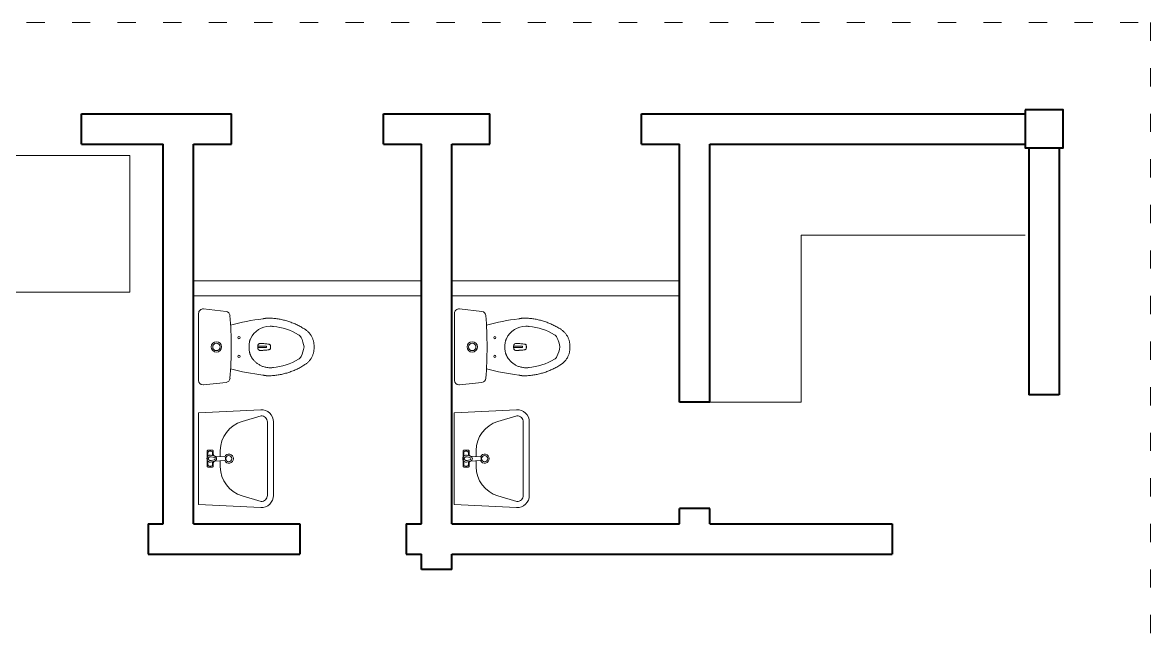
# Model space of a CAD drawing. Header units: millimetres. Extents: x 1551 to 1744, y 1536 to 1676.
# Drawn here: x 1602.61 to 1610.04, y 1579.41 to 1583.45 of the extents above; entities that cross this region are included whole.
import ezdxf

# ---------------------------------------------------------------- set-up
doc = ezdxf.new("R2010")
doc.units = ezdxf.units.MM
doc.linetypes.add('ACAD_ISO03W100', pattern=[30, 12, -18])
doc.linetypes.add('DASHDOT', pattern=[1, 0.5, -0.25, 0, -0.25])
for name, color, linetype, lineweight in [('01_Gruesa', 7, 'Continuous', 40), ('02_Media', 7, 'Continuous', 20), ('03_Fina', 7, 'Continuous', 9)]:
    doc.layers.add(name, color=color, linetype=linetype, lineweight=lineweight)

# ---------------------------------------------------------------- blocks, each defined once
blk = doc.blocks.new('drakar planta')
at = {"layer": '03_Fina', "color": 252, "linetype": 'Continuous', "true_color": 0x939598}
for p, q in [((9.3677, 5.6004), (9.3677, 5.6004)), ((9.3677, 5.6004), (9.3846, 5.4518)), ((9.3966, 5.6327), (9.3966, 5.6327)), ((9.8389, 5.6327), (9.3966, 5.6327)), ((9.8389, 5.6327), (9.8389, 5.6327)), ((9.8509, 5.4518), (9.8678, 5.6004)), ((9.8678, 5.6004), (9.8678, 5.6004)), ((9.3846, 5.4518), (9.3846, 5.4518)), ((9.8509, 5.4518), (9.8509, 5.4518)), ((9.6178, 5.3007), (9.6265, 5.3007)), ((9.6134, 5.2431), (9.6134, 5.1856)), ((9.6176, 5.2435), (9.6152, 5.2432)), ((9.6176, 5.2435), (9.6181, 5.2435)), ((9.6205, 5.2432), (9.6181, 5.2435)), ((9.6223, 5.2431), (9.6223, 5.1856)), ((9.4821, 5.1434), (9.4824, 5.1407)), ((9.6223, 5.1856), (9.6134, 5.1856)), ((9.7536, 5.1434), (9.7533, 5.1407)), ((9.7545, 5.1578), (9.7544, 5.154)), ((9.7544, 5.154), (9.7544, 5.154))]:
    blk.add_line(p, q, dxfattribs=at)
at = {"layer": '03_Fina', "color": 252, "ltscale": 0.01, "true_color": 0x939598}
blk.add_line((9.6092, 5.3007), (9.6178, 5.3007), dxfattribs=at)
at = {"layer": '03_Fina', "color": 252, "linetype": 'Continuous', "true_color": 0x939598}
for centre, radius in [((9.6178, 5.5157), 0.0342), ((9.6178, 5.5157), 0.0244), ((9.5561, 5.3674), 0.0072), ((9.6796, 5.3674), 0.0072)]:
    blk.add_circle(centre, radius, dxfattribs=at)
for centre, radius, start, end in [((9.3966, 5.6037), 0.0291, 90, 186.48307), ((9.8389, 5.6037), 0.0291, 0, 90), ((9.8389, 5.6037), 0.0291, 353.51693, 0), ((9.4135, 5.4551), 0.0291, 186.48307, 265.65947), ((9.6178, 8.1465), 2.7282, 265.65947, 274.34053), ((10.9479, 5.0275), 1.5262, 165.01549, 173.13313), ((8.2857, 5.0272), 1.5283, 6.86794, 14.97556), ((9.822, 5.4551), 0.0291, 274.34053, 353.51693), ((9.6246, 5.1613), 0.1433, 115.26363, 179.64807), ((9.6092, 5.1878), 0.1129, 90, 104.84528), ((9.6265, 5.1878), 0.1129, 75.16568, 90), ((9.6671, 5.1617), 0.1859, 179.85121, 185.6502), ((9.8881, 5.1828), 0.4079, 185.21681, 185.73577), ((9.8889, 5.183), 0.4087, 185.94305, 210.63758), ((9.6172, 5.1602), 0.00101, 263.43647, 309.87119), ((9.6185, 5.1602), 0.00101, 230.12881, 276.56353), ((9.3468, 5.183), 0.4087, 329.36242, 354.75378), ((9.537, 5.1642), 0.2176, 354.50603, 358.16919), ((9.5759, 4.9984), 0.0453, 211.45524, 242.04511), ((9.639, 5.1172), 0.1798, 242.04467, 263.25553), ((9.5967, 5.1172), 0.1798, 276.74447, 297.95533), ((9.6598, 4.9984), 0.0453, 297.95489, 328.58552)]:
    blk.add_arc(centre, radius, start, end, dxfattribs=at)
for points, knots in [([(9.5634, 5.2909), (9.564, 5.2912), (9.5645, 5.2914), (9.5651, 5.2917), (9.5656, 5.2919), (9.5666, 5.2923), (9.5679, 5.2929), (9.5692, 5.2934), (9.571, 5.294), (9.5734, 5.2949), (9.5767, 5.296), (9.579, 5.2966), (9.5805, 5.297)], [0.8678487, 0.8678487, 0.8678487, 0.8678487, 0.8798629, 0.8798629, 0.8798629, 0.8909521, 0.9003997, 0.9091834, 0.9229673, 0.9427072, 0.9683896, 1, 1, 1, 1]), ([(9.6552, 5.297), (9.6566, 5.2967), (9.6586, 5.2961), (9.6617, 5.2951), (9.6642, 5.2942), (9.6665, 5.2934), (9.6689, 5.2924), (9.6715, 5.2913), (9.6743, 5.29), (9.6771, 5.2886), (9.6797, 5.2873), (9.6821, 5.286), (9.6841, 5.2849), (9.6865, 5.2834), (9.6896, 5.2815), (9.6935, 5.2788), (9.6982, 5.2754), (9.7037, 5.271), (9.7098, 5.2656), (9.7163, 5.2591), (9.723, 5.2514), (9.7291, 5.2432), (9.7345, 5.2347), (9.7392, 5.2261), (9.7436, 5.2167), (9.7474, 5.2065), (9.7506, 5.1954), (9.753, 5.1836), (9.7545, 5.1708), (9.7545, 5.1628), (9.7545, 5.158)], [0, 0, 0, 0, 0.03073, 0.0557919, 0.0752101, 0.0908298, 0.1057126, 0.128628, 0.1479371, 0.1642292, 0.1850908, 0.1958664, 0.2064561, 0.220969, 0.23993, 0.2633379, 0.294561, 0.3312722, 0.3734704, 0.4211544, 0.4743227, 0.5329738, 0.5805653, 0.6312404, 0.6849983, 0.7418381, 0.8017591, 0.8647604, 0.930841, 0.9987863, 0.9987863, 0.9987863, 0.9987863]), ([(9.6171, 5.1592), (9.6158, 5.1594), (9.6145, 5.1595), (9.6119, 5.1598), (9.6106, 5.16), (9.608, 5.1604), (9.6067, 5.1606), (9.6048, 5.161), (9.6042, 5.1611), (9.603, 5.1617), (9.6024, 5.162), (9.6016, 5.163), (9.6012, 5.1635), (9.6009, 5.1644), (9.6008, 5.1647), (9.6007, 5.1653), (9.6006, 5.1656), (9.6003, 5.1671), (9.6001, 5.1683), (9.5993, 5.1719), (9.5989, 5.1743), (9.5979, 5.1812), (9.5975, 5.1857), (9.5967, 5.1945), (9.5963, 5.1987), (9.5959, 5.205), (9.5958, 5.2071), (9.5955, 5.2113), (9.5954, 5.2134), (9.5951, 5.2176), (9.595, 5.2197), (9.5949, 5.2229), (9.5948, 5.224), (9.5947, 5.2261), (9.5947, 5.2272), (9.5948, 5.2303), (9.5954, 5.2324), (9.5973, 5.2363), (9.5987, 5.2382), (9.6016, 5.2403), (9.6026, 5.2409), (9.605, 5.2419), (9.6062, 5.2422), (9.6081, 5.2425), (9.6087, 5.2426), (9.61, 5.2427), (9.6107, 5.2428), (9.6126, 5.243), (9.6139, 5.2431), (9.6152, 5.2432), (9.6152, 5.2432), (9.6152, 5.2432), (9.6152, 5.2432)], [0, 0, 0, 0, 0.03125, 0.03125, 0.0625, 0.0625, 0.09375, 0.09375, 0.109375, 0.109375, 0.125, 0.125, 0.140625, 0.140625, 0.148438, 0.148438, 0.15625, 0.15625, 0.1875, 0.1875, 0.25, 0.25, 0.375, 0.375, 0.5, 0.5, 0.5625, 0.5625, 0.625, 0.625, 0.6875, 0.6875, 0.71875, 0.71875, 0.75, 0.75, 0.8125, 0.8125, 0.875, 0.875, 0.90625, 0.90625, 0.9375, 0.9375, 0.953125, 0.953125, 0.96875, 0.96875, 1, 1, 1, 1.000009, 1.000009, 1.000009, 1.000009]), ([(9.6186, 5.1592), (9.6199, 5.1594), (9.6212, 5.1595), (9.6238, 5.1598), (9.6251, 5.16), (9.6277, 5.1604), (9.629, 5.1606), (9.6309, 5.161), (9.6315, 5.1611), (9.6327, 5.1617), (9.6333, 5.162), (9.6341, 5.163), (9.6345, 5.1635), (9.6348, 5.1644), (9.6349, 5.1647), (9.635, 5.1653), (9.6351, 5.1656), (9.6354, 5.1671), (9.6356, 5.1683), (9.6364, 5.1719), (9.6368, 5.1743), (9.6378, 5.1812), (9.6382, 5.1857), (9.639, 5.1945), (9.6394, 5.1987), (9.6398, 5.205), (9.6399, 5.2071), (9.6402, 5.2113), (9.6403, 5.2134), (9.6406, 5.2176), (9.6407, 5.2197), (9.6408, 5.2229), (9.6409, 5.224), (9.641, 5.2261), (9.641, 5.2272), (9.6409, 5.2303), (9.6403, 5.2324), (9.6384, 5.2363), (9.637, 5.2382), (9.6341, 5.2403), (9.6331, 5.2409), (9.6307, 5.2419), (9.6295, 5.2422), (9.6276, 5.2425), (9.627, 5.2426), (9.6257, 5.2427), (9.625, 5.2428), (9.6231, 5.243), (9.6218, 5.2431), (9.6205, 5.2432)], [0, 0, 0, 0, 0.03125, 0.03125, 0.0625, 0.0625, 0.09375, 0.09375, 0.109375, 0.109375, 0.125, 0.125, 0.140625, 0.140625, 0.1484375, 0.1484375, 0.15625, 0.15625, 0.1875, 0.1875, 0.25, 0.25, 0.375, 0.375, 0.5, 0.5, 0.5625, 0.5625, 0.625, 0.625, 0.6875, 0.6875, 0.71875, 0.71875, 0.75, 0.75, 0.8125, 0.8125, 0.875, 0.875, 0.90625, 0.90625, 0.9375, 0.9375, 0.953125, 0.953125, 0.96875, 0.96875, 0.9999928, 0.9999928, 0.9999928, 0.9999928])]:
    blk.add_open_spline(points, degree=3, knots=knots, dxfattribs=at)
for points, weights, degree, knots in [([(9.4288, 5.1879), (9.4296, 5.1949), (9.4308, 5.2019), (9.4324, 5.2088), (9.4325, 5.2092), (9.4326, 5.2096), (9.4327, 5.2099)], [0.94216281398, 0.929295544402, 0.917706959429, 0.907397059062, 0.907397059062, 0.907397059062, 0.907397059062], 3, [0, 0, 0, 0, 0.08501565, 0.08501565, 0.08501565, 0.08958153, 0.08958153, 0.08958153, 0.08958153]), ([(9.8069, 5.1879), (9.8061, 5.1948), (9.8049, 5.2018), (9.8033, 5.2087), (9.8032, 5.2091), (9.8031, 5.2095), (9.803, 5.2099)], [0.94216281398, 0.929356038323, 0.91781595237, 0.907542556122, 0.907542556122, 0.907542556122, 0.907542556122], 3, [0, 0, 0, 0, 0.08461596, 0.08461596, 0.08461596, 0.08948508, 0.08948508, 0.08948508, 0.08948508]), ([(9.6178, 4.8727), (9.617, 4.8727), (9.6161, 4.8727), (9.5422, 4.8699), (9.5019, 4.932), (9.4345, 5.0356), (9.4281, 5.159), (9.4281, 5.16), (9.428, 5.1611), (9.4274, 5.1745), (9.4288, 5.1879)], [1, 0.999818026965, 1, 0.869595072185, 1, 0.965853886877, 1, 0.999997543195, 1, 0.96771874759, 0.94216281398], 2, [0, 0, 0, 0.004294, 0.004294, 0.32836, 0.32836, 0.929345, 0.929345, 0.934486, 0.934486, 1, 1, 1]), ([(9.6178, 4.8727), (9.6187, 4.8727), (9.6196, 4.8727), (9.6935, 4.8699), (9.7338, 4.932), (9.8012, 5.0356), (9.8076, 5.159), (9.8076, 5.16), (9.8077, 5.1611), (9.8083, 5.1745), (9.8069, 5.1879)], [1, 0.999818026965, 1, 0.869595072185, 1, 0.965853886877, 1, 0.999997543195, 1, 0.96771874759, 0.94216281398], 2, [0, 0, 0, 0.004294, 0.004294, 0.32836, 0.32836, 0.929345, 0.929345, 0.934486, 0.934486, 1, 1, 1])]:
    blk.add_rational_spline(points, weights, degree=degree, knots=knots, dxfattribs=at)
blk.add_open_spline([(9.5948, 5.2285), (9.5948, 5.2286), (9.5948, 5.2287), (9.5948, 5.2288)], degree=3, dxfattribs=at)
blk = doc.blocks.new('A$C115B3CD4')
at = {"layer": '03_Fina', "color": 252, "true_color": 0x939598}
for p, q in [((0, 0.084), (0.0208, 0.494)), ((0.6228, 0.494), (0.0208, 0.494)), ((0.6228, 0.494), (0.6435, 0.084)), ((0.2668, 0.4313), (0.2668, 0.4013)), ((0.2718, 0.4363), (0.3128, 0.4363)), ((0.2718, 0.4213), (0.2718, 0.4113)), ((0.2718, 0.3963), (0.2947, 0.3963)), ((0.2818, 0.4313), (0.3054, 0.4313)), ((0.2818, 0.4013), (0.3016, 0.4013)), ((0.2999, 0.4076), (0.3051, 0.3887)), ((0.3091, 0.3213), (0.3047, 0.387)), ((0.3095, 0.4102), (0.3147, 0.3914)), ((0.334, 0.4102), (0.3289, 0.3914)), ((0.3308, 0.4363), (0.3718, 0.4363)), ((0.3345, 0.3212), (0.3389, 0.387)), ((0.3382, 0.4313), (0.3618, 0.4313)), ((0.3437, 0.4076), (0.3385, 0.3887)), ((0.342, 0.4013), (0.3618, 0.4013)), ((0.3488, 0.3963), (0.3718, 0.3963)), ((0.3718, 0.4213), (0.3718, 0.4113)), ((0.3768, 0.4313), (0.3768, 0.4013)), ((0.2686, 0.35), (0.3072, 0.35)), ((0.3364, 0.35), (0.3749, 0.35)), ((0.04, 0.082), (0.0768, 0.2067)), ((0.6036, 0.082), (0.5667, 0.2067)), ((0.0799, 0.04), (0.5636, 0.04)), ((0.0799, 0), (0.5636, 0))]:
    blk.add_line(p, q, dxfattribs=at)
at = {"layer": '03_Fina', "color": 252, "linetype": 'DASHDOT', "true_color": 0x939598}
blk.add_line((0.3141, 0.3163), (0.3295, 0.3163), dxfattribs=at)
at = {"layer": '03_Fina', "color": 252, "true_color": 0x939598}
blk.add_circle((0.3218, 0.294), 0.02, dxfattribs=at)
at = {"layer": '03_Fina', "color": 252, "linetype": 'DASHDOT', "true_color": 0x939598}
for centre, start, end in [((0.2718, 0.4313), 90, 180), ((0.2718, 0.4013), 180, 270), ((0.3718, 0.4313), 0, 90), ((0.3718, 0.4013), 270, 0)]:
    blk.add_arc(centre, 0.005, start, end, dxfattribs=at)
at = {"layer": '03_Fina', "color": 252, "true_color": 0x939598}
for centre, radius, start, end in [((0.2818, 0.4213), 0.01, 90, 180), ((0.2818, 0.4113), 0.01, 180, 270), ((0.2947, 0.3863), 0.01, 3.81407, 90), ((0.3218, 0.415), 0.0231, 338.84224, 201.15776), ((0.3243, 0.394), 0.02, 195.30123, 262.63679), ((0.3218, 0.415), 0.0131, 338.84224, 201.15776), ((0.3218, 0.3914), 0.00708, 180, 0), ((0.3218, 0.4327), 0.00496, 290.63901, 249.36099), ((0.3192, 0.394), 0.02, 277.36321, 344.69877), ((0.3488, 0.3863), 0.01, 90, 176.19091), ((0.3618, 0.4213), 0.01, 0, 90), ((0.3618, 0.4113), 0.01, 270, 0), ((0.2686, 0.15), 0.2, 90, 163.53013), ((0.3218, 0.294), 0.03, 115.04217, 64.95783), ((0.3141, 0.3213), 0.005, 180, 270), ((0.3295, 0.3213), 0.005, 270, 0), ((0.3749, 0.15), 0.2, 16.46987, 90), ((0.0799, 0.08), 0.08, 177.10289, 270), ((0.0799, 0.08), 0.04, 177.10289, 270), ((0.5636, 0.08), 0.08, 270, 2.89711), ((0.5636, 0.08), 0.04, 270, 2.89711)]:
    blk.add_arc(centre, radius, start, end, dxfattribs=at)

msp = doc.modelspace()

# ---------------------------------------------------------------- linework, layer by layer
at = {"layer": '01_Gruesa', "color": 5}
for p, q in [((1603.0001, 1582.6549), (1603.0001, 1582.8549)), ((1603.0001, 1582.8549), (1603.9876, 1582.8549)), ((1603.9876, 1582.6549), (1603.9876, 1582.8549)), ((1604.9876, 1582.6549), (1604.9876, 1582.8549)), ((1604.9876, 1582.8549), (1605.6876, 1582.8549)), ((1605.6876, 1582.6549), (1605.6876, 1582.8549)), ((1606.6876, 1582.6549), (1606.6876, 1582.8549)), ((1606.6876, 1582.8549), (1609.2126, 1582.8549)), ((1603.0001, 1582.6549), (1603.5376, 1582.6549)), ((1603.5376, 1580.1549), (1603.5376, 1582.6549)), ((1603.7376, 1580.1549), (1603.7376, 1582.6549)), ((1603.7376, 1582.6549), (1603.9876, 1582.6549)), ((1604.9876, 1582.6549), (1605.2376, 1582.6549)), ((1605.2376, 1580.1549), (1605.2376, 1582.6549)), ((1605.4376, 1582.6549), (1605.6876, 1582.6549)), ((1605.4376, 1580.1549), (1605.4376, 1582.6549)), ((1606.6876, 1582.6549), (1606.9376, 1582.6549)), ((1606.9376, 1580.9549), (1606.9376, 1582.6549)), ((1607.1376, 1582.6549), (1609.2126, 1582.6549)), ((1607.1376, 1580.9549), (1607.1376, 1582.6549)), ((1609.2376, 1582.6299), (1609.2376, 1581.0049)), ((1609.4376, 1582.6299), (1609.4376, 1581.0049)), ((1609.4376, 1581.0049), (1609.2376, 1581.0049)), ((1607.1376, 1580.9549), (1606.9376, 1580.9549)), ((1606.9376, 1580.1549), (1606.9376, 1580.2549)), ((1607.1376, 1580.2549), (1606.9376, 1580.2549)), ((1607.1376, 1580.1549), (1607.1376, 1580.2549)), ((1603.4376, 1580.1549), (1603.4376, 1579.9549)), ((1603.4376, 1580.1549), (1603.5376, 1580.1549)), ((1603.7376, 1580.1549), (1604.4376, 1580.1549)), ((1604.4376, 1580.1549), (1604.4376, 1579.9549)), ((1605.1376, 1580.1549), (1605.1376, 1579.9549)), ((1605.1376, 1580.1549), (1605.2376, 1580.1549)), ((1605.4376, 1580.1549), (1606.9376, 1580.1549)), ((1607.1376, 1580.1549), (1608.3376, 1580.1549)), ((1608.3376, 1580.1549), (1608.3376, 1579.9549)), ((1603.4376, 1579.9549), (1604.4376, 1579.9549)), ((1605.1376, 1579.9549), (1605.2376, 1579.9549)), ((1605.2376, 1579.8549), (1605.2376, 1579.9549)), ((1605.4376, 1579.9549), (1608.3376, 1579.9549)), ((1605.4376, 1579.8549), (1605.4376, 1579.9549)), ((1605.4376, 1579.8549), (1605.2376, 1579.8549))]:
    msp.add_line(p, q, dxfattribs=at)
at = {"layer": '01_Gruesa', "color": 244, "true_color": 0x991b1e}
msp.add_lwpolyline([(1609.2126, 1582.8799), (1609.2126, 1582.6299), (1609.4626, 1582.6299), (1609.4626, 1582.8799)], close=True, dxfattribs=at)
at = {"layer": '02_Media', "color": 215, "true_color": 0xa953a0}
for p, q in [((1607.7376, 1582.0549), (1609.2126, 1582.0549)), ((1607.7376, 1580.9549), (1607.7376, 1582.0549)), ((1607.7376, 1580.9549), (1607.1376, 1580.9549))]:
    msp.add_line(p, q, dxfattribs=at)
at = {"layer": '03_Fina', "linetype": 'ACAD_ISO03W100', "ltscale": 0.01}
for p, q in [((1602.0376, 1583.4549), (1610.0376, 1583.4549)), ((1610.0376, 1583.4549), (1610.0376, 1566.1549))]:
    msp.add_line(p, q, dxfattribs=at)
at = {"layer": '03_Fina', "color": 152, "true_color": 0x2776bb}
for p, q in [((1603.7376, 1581.7549), (1605.2376, 1581.7549)), ((1605.4376, 1581.7549), (1606.9376, 1581.7549)), ((1603.7376, 1581.6549), (1605.2376, 1581.6549)), ((1605.4376, 1581.6549), (1606.9376, 1581.6549))]:
    msp.add_line(p, q, dxfattribs=at)
at = {"layer": '03_Fina', "color": 252, "lineweight": 9, "true_color": 0x939598}
msp.add_lwpolyline([(1602.4182, 1582.5792), (1603.3182, 1582.5792), (1603.3182, 1581.6792), (1602.4182, 1581.6792)], close=True, dxfattribs=at)

# ---------------------------------------------------------------- block references
at = {"xscale": -1, "rotation": 90}
for name, p in [('drakar planta', (1609.4035, 1590.9371)), ('drakar planta', (1611.0881, 1590.9371)), ('A$C115B3CD4', (1604.2636, 1580.9058)), ('A$C115B3CD4', (1605.9482, 1580.9058))]:
    msp.add_blockref(name, p, dxfattribs=at)

doc.saveas('drawing.dxf')
